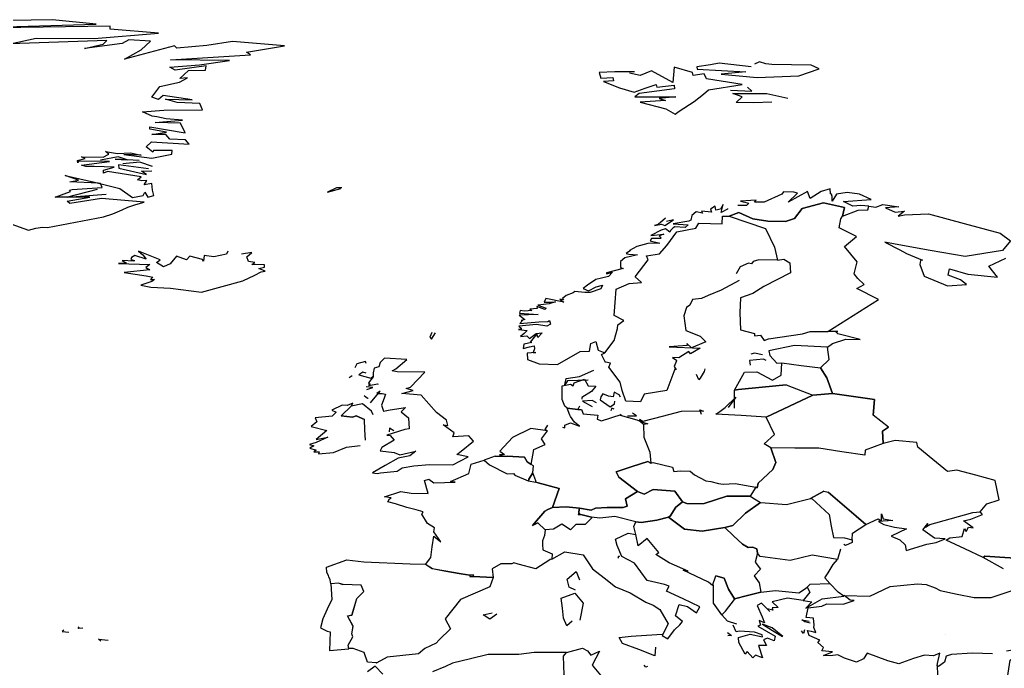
# Model space of a CAD drawing. Extents: x -180 to 180, y -90 to 84.
# Drawn here: x -31.7 to 40.9, y 35.7 to 83.5 of the extents above; entities that cross this region are included whole.
import ezdxf

# ---------------------------------------------------------------- set-up
doc = ezdxf.new("R2010")
doc.units = 0
doc.layers.add('Egypt', color=7, linetype='CONTINUOUS')

msp = doc.modelspace()

# ---------------------------------------------------------------- linework, layer by layer
at = {"layer": 'Egypt', "color": 7}
for points in [[(-33.566669, 82.983337), (-26.033331, 83.199997), (-29.25, 83.53334), (-38.73333, 83.383339)], [(-32.299999, 68.5), (-31.01667, 68.03334), (-30.466669, 68.166672), (-29.983339, 68.25), (-29.616671, 68.233337), (-27.549999, 68.616669), (-25.483339, 69), (-24.799999, 69.233337), (-24.1, 69.53334), (-23.683331, 69.716667), (-23.1, 69.916672), (-22.5, 70.100014), (-25.633329, 70.350014), (-27.966669, 70), (-28.16667, 70.150002), (-26.5, 70.466667), (-29.049999, 70.466667), (-27.91667, 70.866669), (-27.983339, 70.983337), (-27.799999, 71.03334), (-25.58333, 71.166672), (-25.716669, 71.466667), (-25.883329, 71.5), (-27.966669, 71.583344), (-27.316669, 71.716667), (-28.316669, 72.050003), (-26.15, 71.566673), (-24.283331, 71.083344), (-23.35, 70.433327), (-22.566669, 70.583344), (-22.433331, 70.833344), (-22.216669, 70.449997), (-21.783331, 70.583344), (-21.883329, 70.966667), (-21.933331, 71.466667), (-22.5, 71.366669), (-22.299999, 71.683327), (-22.66667, 71.650002), (-22.98333, 71.733337), (-22.716669, 71.949997), (-25.200001, 72.350014), (-25.483339, 72.233337), (-25.483339, 72.433327), (-24.700001, 72.666672), (-26.183331, 72.716667), (-26.783331, 72.716667), (-27.1, 72.816673), (-25.049999, 73.083344), (-27.316669, 73.100014), (-27.366671, 72.983337), (-27.4, 73.150002), (-26.83333, 73.300003), (-27.116671, 73.433327), (-25.5, 73.400002), (-25.08333, 73.616669), (-25.35, 73.816673), (-24.466669, 73.666672), (-23.5, 73.733337), (-22.700001, 73.550003), (-23.983339, 73.600014), (-21.933331, 73.333344), (-20.450001, 73.633339), (-20.41667, 73.900002), (-21.799999, 73.900002), (-21.85, 73.76667), (-22.33333, 74.166672), (-21.950001, 74.53334), (-19.183331, 74.350014), (-19.450001, 74.683327), (-20.6, 74.733337), (-20.9, 75.066673), (-21.933331, 75.083344), (-20.85, 75.250008), (-22.08333, 75.466667), (-22.08333, 75.650002), (-19.466669, 75.199997), (-19.816669, 75.916672), (-21.683331, 75.966667), (-19.66667, 76.133339), (-20.866671, 76.216667), (-21.549999, 76.383339), (-21.9, 76.433327), (-22.616671, 76.750008), (-21.033331, 76.866669), (-18.183331, 76.883339), (-18.4, 77.350014), (-20.066669, 77.433327), (-20.91667, 77.666672), (-18.950001, 77.633339), (-21.08333, 77.949997), (-21.433331, 77.650002), (-21.91667, 77.833344), (-21.33333, 78.616669), (-19.9, 78.933327), (-19.299999, 79.250008), (-19.866659, 79.199997), (-19.23333, 79.78334), (-17.98333, 79.816673), (-17.933331, 80.133339), (-20.216669, 79.816673), (-20.6, 80.03334), (-18.41667, 80.216667), (-16.216669, 80.53334), (-20.549999, 80.583344), (-14.65, 80.949997), (-14.95, 81.133339), (-12.15, 81.600014), (-15.98333, 81.916672), (-17.883329, 81.633339), (-20.08333, 81.433327), (-20.25, 81.616669), (-23.950001, 80.633339), (-22.716669, 81.300003), (-22.033331, 81.949997), (-23.616671, 82.050003), (-24.1, 81.76667), (-26.883329, 81.416672), (-25.5, 81.733337), (-25.233339, 82.000008), (-32.349998, 81.750008), (-30.450001, 82.183327), (-26.16667, 82.150002), (-21.433331, 82.550003), (-25, 82.833344), (-24.983339, 83.066673), (-34.883339, 82.900002)], [(13.63333, 79.699997), (12.16667, 79.699997), (11.01667, 79.650002), (11.13333, 79.233337), (12.03333, 79.28334), (12.08333, 79.01667), (11.33333, 78.966667), (12.51667, 78.500008), (13.6, 78.199997), (14.4, 78.483337), (15.21667, 78.76667), (15.26667, 78.566673), (16.549999, 78.716667), (16.566669, 78.433327), (13.96667, 78.083344), (13.65, 77.850014), (16.66667, 77.850014), (15.45, 77.733337), (15.91667, 77.566673), (14.05, 77.449997), (15.93333, 76.966667), (16.616659, 76.566673), (16.91667, 76.78334), (18.01667, 77.500008), (18.700001, 78.03334), (19.066669, 78.366669), (21.549999, 78.76667), (18.91667, 79.166672), (18.75, 79.53334), (17.933331, 79.416672), (17.883329, 79.650002), (16.549999, 80.03334), (16.450001, 78.900002), (14.86667, 79.76667), (14.05, 79.416672), (13.26667, 79.600014)], [(22.216669, 80.050003), (19.85, 80.333344), (19.216669, 80.199997), (18.216669, 80.050003), (18.23333, 79.883339), (21.83333, 79.699997), (20, 79.51667), (22.66667, 79.28334), (25.716669, 79.400002), (27.233339, 79.900002), (26.633329, 80.183327), (23.733339, 80.233337), (23.299999, 80.28334), (22.83333, 80.416672), (22.450001, 80.26667)], [(20.683331, 78.350014), (22.26667, 78.26667), (21.950001, 78.566673)], [(23.75, 77.449997), (22.4, 77.416672), (21.116671, 77.433327), (21.549999, 77.850014), (20.866671, 78.083344), (23.366671, 78.100014), (24.91667, 77.750008)], [(-22.866671, 73.150002), (-24.633329, 73.26667), (-23.733339, 73.216667), (-24.41667, 73.416672), (-25.716669, 73.183327)], [(-22.16667, 72.53334), (-24.383329, 72.850014), (-24.366671, 72.600014), (-22.316669, 72.116669), (-22.683331, 72.366669), (-21.933331, 72.400002)], [(-21.866671, 72.716667), (-22.799999, 73.03334), (-24.066669, 72.916672)], [(-7.933333, 71.133339), (-8.333332, 71.133339), (-8.983333, 70.816673), (-8, 71.100014)], [(-25.950001, 71.01667), (-28.133329, 70.449997), (-25.283331, 70.683327)], [(20.48333, 69.633339), (20.48333, 69.583344), (20, 69.316673), (20.15, 69.916672), (19.966669, 69.583344), (19.616659, 69.5), (19.566669, 69.800003), (19.23333, 69.566673), (19.299999, 69.350014), (18.566669, 69.433327), (18.633329, 69.28334), (18.16667, 69.383339), (17.85, 69.116669), (17.783331, 68.75), (17.616659, 68.683327), (16.466669, 68.5), (17.58333, 68.416672), (17.35, 68.233337), (16.58333, 68.26667), (16.466669, 68.199997), (16.26667, 68), (16.216669, 67.883339), (15.91667, 68.133339), (15.6, 68.03334), (14.81667, 67.633339), (15.78333, 67.733337), (15.43333, 67.616669), (15.58333, 67.449997), (15.53333, 67.400002), (14.88333, 67.416672), (14.76667, 67.233337), (15.5, 67.066673), (14.6, 67.03334), (13.8, 66.816673), (13.26667, 66.53334), (13.33333, 66.53334), (13.01667, 66.316673), (13.21667, 66.26667), (13.85, 66.216667), (12.91667, 65.983337), (12.58333, 65.716667), (12.6, 65.466667), (12.6, 65.26667), (12.78333, 65.199997), (11.56667, 64.883339), (11.55, 64.816673), (12, 64.933327), (11.71667, 64.600014), (11.18333, 64.483337), (10.78333, 64.400002), (10.15, 63.966671), (9.849999, 63.716671), (10.23333, 63.549999), (10.8, 63.849998), (11.26667, 63.966671), (11.15, 63.700001), (10.36667, 63.433338), (9.966666, 63.433338), (9.233333, 63.51667), (9.116666, 63.416672), (8.599999, 63.200001), (8.316667, 63), (8.4, 62.883339), (8.133333, 62.950001), (8.416665, 62.716671), (7.099999, 62.983341), (6.966667, 62.716671), (7.416666, 62.716671), (7.799999, 62.733341), (7.349999, 62.599998), (6.5, 62.5), (7.116666, 62.26667), (7.016665, 62.183338), (6.433333, 62.400002), (6.45, 62.25), (5.916666, 62.200001), (6.049999, 62.099998), (5.533332, 62.066669), (5.2, 62.099998), (5.15, 61.900002), (6.533332, 61.816669), (5.133333, 61.75), (5.549999, 61.450001), (5.266665, 61.366669), (5.366666, 61.366669), (5.166666, 61.150002), (6.583332, 61.26667), (7.233333, 61.28334), (7.366666, 61.366669), (7.433333, 61.099998), (7.166666, 60.950001), (6.4, 61.066669), (5.099999, 60.950001), (5.283332, 60.799999), (5.283332, 60.716671), (5.083332, 60.700001), (5.716667, 60.633339), (5.5, 60.41666), (5.216667, 60.200001), (5.7, 60.233341), (5.883333, 60.03334), (6.383333, 60.41666), (6.816666, 60.466671), (6.5, 60.116669), (6.433333, 60.383339), (5.933333, 59.78334), (6.066666, 59.75), (5.483333, 59.616669), (5.416666, 59.299999), (5.883333, 59.41666), (6.233333, 59.5), (6.25, 59.28334), (6.15, 59), (6.366666, 59.01667), (5.716667, 58.966671), (5.75, 58.483341), (6.599999, 58.16666), (7.95, 58.116669), (9.616666, 59.08334), (10.31667, 59.116669), (10.41667, 59.66666), (10.76667, 59.83334), (10.95, 59.183338), (11.43333, 58.983341), (12.13333, 59.883339), (12.36667, 60.78334), (12.4, 61.049999), (12.85, 61.366669), (12.11667, 61.733341), (12.2, 62.700001), (12.28333, 63.666672), (13.23333, 64.100014), (14.15, 64.166672), (13.66667, 64.583344), (14.63333, 65.833344), (14.5, 66.133339), (15.46667, 66.28334), (16.01667, 66.883339), (16.73333, 67.900002), (18.15, 68.166672), (18.35, 68.53334), (20.08333, 68.5), (20.1, 69.050003), (20.6, 69.050003), (21.316669, 69.333344), (22.35, 68.850014), (23.450001, 68.683327), (24.75, 68.666672), (25.41667, 68.883339), (25.983339, 69.633339), (27.533331, 70.03334), (29.1, 69.699997), (28.950001, 69.050003), (30.1, 69.5), (30.799999, 69.53334), (30.883329, 69.800003), (30.283331, 69.833344), (29.700001, 69.78334), (29.01667, 70.133339), (31.066669, 70.28334), (30.200001, 70.666672), (29.283331, 70.800003), (28.5, 70.666672), (28.183331, 70.150002), (28.183331, 70.5), (28.133329, 70.666672), (28.066669, 70.699997), (28.033331, 71.066673), (27.383329, 70.866669), (26.549999, 70.350014), (26.366671, 70.866669), (24.933331, 70.100014), (25.633329, 70.75), (25.35, 70.816673), (24.6, 70.850014), (24.483339, 70.666672), (23.183331, 70.083344), (22.450001, 70.083344), (22.58333, 70.233337), (21.433331, 70.150002), (22.049999, 70.01667), (21.883329, 69.833344), (21.23333, 69.850014)], [(30.08333, 64.466667), (29.799999, 64.800003), (30.01667, 65.683327), (29.1, 66.833344), (29.983339, 67.566673), (28.700001, 68.199997), (28.816669, 68.850014), (28.950001, 69.050003), (29.1, 69.699997), (27.533331, 70.03334), (25.983339, 69.633339), (25.41667, 68.883339), (24.75, 68.666672), (23.450001, 68.683327), (22.35, 68.850014), (21.316669, 69.333344), (20.6, 69.050003), (23.283331, 68.150002), (23.933331, 66.78334), (24.16667, 65.816673), (24.633329, 65.883339), (25.066669, 65.616669), (25.116671, 64.883339), (23.15, 63.883339), (22.35, 63.349998), (21.433331, 63.049999), (21.383329, 61.933338), (21.433331, 60.683338), (22.466669, 60.400002), (22.450001, 60.25), (22.9, 60.299999), (23.16667, 59.883339), (23.483339, 60.01667), (26, 60.383339), (26.566669, 60.549999), (27.866671, 60.566669), (28.795839, 61.154171), (29.725, 61.741669), (30.654169, 62.32917), (31.58334, 62.916672), (30, 63.733341), (30.549999, 64.01667)], [(41.64875, 43.865101), (40.53635, 43.930439), (39.423939, 43.995781), (39.299999, 43.91666), (37.941669, 44.549999), (36.58334, 45.183331), (36.849998, 45.366669), (37.75, 45.450001), (37.933331, 46.03334), (38.049999, 45.816669), (38.23333, 46.133339), (38.566669, 46.099998), (37.849998, 46.616669), (38.383339, 46.733341), (39.26667, 47.08334), (39.08334, 47.28334), (39.584862, 47.857632), (40.48307, 48.161861), (40.190262, 49.587231), (38.775459, 49.966061), (37.360661, 50.344879), (36.66943, 50.234119), (35.585579, 51.132462), (34.501732, 52.030811), (34.416142, 52.384201), (32.81921, 52.52417), (31.936159, 52.31356), (31.89086, 53.219082), (32.321609, 53.508148), (31.21277, 54.405312), (31.291849, 55.559158), (29.74995, 55.776031), (28.20804, 55.992908), (27.7869, 57.151211), (27.3241, 57.870369), (27.958281, 58.487411), (27.85, 59.400002), (28.216669, 59.683338), (29.200001, 60), (30.25, 59.966671), (28.6, 60.383339), (28.433331, 60.566669), (28.6, 60.566669), (27.866671, 60.566669), (28.795839, 61.154171), (29.725, 61.741669), (30.654169, 62.32917), (31.58334, 62.916672), (30, 63.733341), (30.549999, 64.01667), (30.08333, 64.466667), (29.799999, 64.800003), (30.01667, 65.683327), (29.1, 66.833344), (29.983339, 67.566673), (28.700001, 68.199997), (28.816669, 68.850014), (28.950001, 69.050003), (30.1, 69.5), (30.799999, 69.53334), (30.883329, 69.800003), (31.4, 69.716667), (31.91667, 69.916672), (33.099998, 69.75), (32.099998, 69.666672), (32.83334, 69.350014), (33.51667, 69.416672), (33.03334, 69.066673), (33.5, 69.150002), (35.26667, 69.216667), (37.916672, 68.508331), (40.566669, 67.800003), (41.316669, 67.233337), (40.716671, 66.53334), (37.966671, 66.083344), (35.39167, 66.533333), (32.816669, 66.983337), (32.066669, 67.133339), (33.16666, 66.566673), (33.650002, 66.316673), (34.83334, 65.816673), (34.683331, 65.800003), (34.633339, 65.483337), (34.966671, 64.633339), (36.683331, 63.916672), (38.08334, 64.01667), (37.633339, 64.366669), (36.716671, 64.716667), (36.83334, 65.166672), (38.16666, 64.78334), (40.349998, 64.566673), (39.716671, 65.383339), (40.966671, 65.958344)], [(21.33333, 64.316673), (20, 63.599998), (19.049999, 63.216671), (18.549999, 62.983341), (17.883329, 62.916672), (17.700001, 62.5), (17.450001, 62.316669), (17.26667, 61.716671), (17.4, 60.633339), (18.450001, 60.216671), (18.866659, 59.799999), (17.816669, 59.366669), (17.48333, 59.66666), (17.5, 59.53334), (16.183331, 59.433338), (18.466669, 59.33334), (17.75, 58.91666), (17.616659, 59.08334), (16.9, 58.616669), (16.433331, 58.633339), (16.75, 58.41666), (16.716669, 58.400002), (16.549999, 57.983341), (16.700001, 57.733341), (16.58333, 57.78334), (16.29167, 56.991669), (16, 56.200001), (14.33333, 55.933331), (14.06667, 55.383339), (12.98333, 55.433331), (12.71667, 56.216671), (12.56667, 56.83334), (11.73333, 57.933338), (11.85, 58.216671), (11.51667, 58.299999), (11.48333, 58.28334), (11.2, 58.866669), (11.43333, 58.983341), (12.13333, 59.883339), (12.36667, 60.78334), (12.4, 61.049999), (12.85, 61.366669), (12.11667, 61.733341), (12.2, 62.700001), (12.28333, 63.666672), (13.23333, 64.100014), (14.15, 64.166672), (13.66667, 64.583344), (14.63333, 65.833344), (14.5, 66.133339), (15.46667, 66.28334), (16.01667, 66.883339), (16.73333, 67.900002), (18.15, 68.166672), (18.35, 68.53334), (20.08333, 68.5), (20.1, 69.050003), (20.6, 69.050003), (23.283331, 68.150002), (23.933331, 66.78334), (24.16667, 65.816673), (22.783331, 65.850014), (22.366671, 65.716667), (22.23333, 65.550003), (22.01667, 65.600014), (21.41667, 65.316673), (21.116671, 64.816673)], [(15.9, 68.916672), (15.36667, 68.449997), (15.1, 68.366669), (15.61667, 68.466667), (15.86667, 68.366669), (16.5, 68.78334), (15.98333, 68.666672)], [(-16.316669, 66.483337), (-16.41667, 66.26667), (-17.35, 66.050003), (-18.08333, 66.150002), (-18.116659, 65.733337), (-18.200001, 65.866669), (-19.133329, 66.100014), (-19.383329, 65.833344), (-20.1, 66.116669), (-20.58333, 65.53334), (-21.066669, 65.333344), (-21.58333, 65.633339), (-21.299999, 65.833344), (-22.91667, 66.466667), (-22.58333, 66.216667), (-22.35, 65.900002), (-23.16667, 66.150002), (-23.433331, 66.01667), (-23.466669, 65.866669), (-23.200001, 65.78334), (-23.25, 65.75), (-24.1, 65.800003), (-23.799999, 65.600014), (-24.383329, 65.566673), (-22.08333, 65.5), (-22.366671, 65.26667), (-22.066669, 65.100014), (-23.966669, 64.916672), (-22.33333, 64.650002), (-21.85, 64.566673), (-22.033331, 64.400002), (-21.73333, 64.383339), (-21.933331, 64.233337), (-22.73333, 63.983341), (-22, 63.83334), (-20.549999, 63.75), (-18.26667, 63.450001), (-16.75, 63.866669), (-15.23333, 64.28334), (-14.33333, 64.699997), (-13.86667, 64.966667), (-13.58333, 65), (-14.03333, 65.199997), (-13.63333, 65.300003), (-13.63333, 65.466667), (-14.56667, 65.5), (-14.35, 65.650002), (-14.81667, 65.716667), (-14.93333, 66.050003), (-14.55, 66.383339), (-15.33333, 66.25)], [(-1.3, 60.483341), (-1.383332, 60.316669), (-1.449999, 60.150002), (-1.333333, 60), (-1.033333, 60.450001)], [(27.958281, 58.487411), (27.85, 59.400002), (25.41667, 59.53334), (23.51667, 59.133339), (23.6, 58.78334), (24.116671, 58.233341), (24.466669, 58.25), (25.89538, 58.060181), (27.3241, 57.870369)], [(23.049999, 58.849998), (22.466669, 58.966671), (22.183331, 58.883339)], [(-6.133333, 58.200001), (-6.2, 58.349998), (-6.816666, 58.183338), (-6.966667, 57.883339)], [(-5.816666, 55.299999), (-5.116666, 56.16666), (-5.349999, 55.983341), (-4.95, 55.983341), (-4.716666, 55.933331), (-4.816666, 55.650002), (-5.016665, 55.133339), (-4.866666, 54.683331), (-4.366666, 54.78334), (-3.25, 54.966671), (-3.566666, 54.650002), (-3.033332, 54.200001), (-2.966666, 53.383339), (-3.283332, 53.33334), (-4.616666, 52.91666), (-4.383333, 52.883339), (-4.066666, 52.549999), (-4.983333, 52.01667), (-5.099999, 51.76667), (-4.083332, 51.650002), (-3.649999, 51.466671), (-2.483333, 51.733341), (-2.916666, 51.400002), (-3.783332, 51.233341), (-4.733333, 50.691669), (-5.683333, 50.150002), (-5.333332, 50.08334), (-5.083332, 50.133339), (-3.866665, 50.26667), (-3.5, 50.51667), (-2.616665, 50.650002), (-1.466666, 50.76667), (0.233333, 50.733341), (1.383332, 51.316669), (0.55, 51.483341), (0.849999, 51.75), (1.766666, 52.483341), (1.433332, 52.866669), (0.233333, 52.799999), (0.333332, 53.08334), (-0.466666, 53.683331), (-0.116666, 53.633339), (-0.216665, 54.01667), (-0.966666, 54.58334), (-2.083333, 55.866669), (-3.516665, 56), (-2.683333, 56.216671), (-3.183333, 56.366669), (-2.866665, 56.450001), (-1.816665, 57.566669), (-3.85, 57.58334), (-4.233333, 57.66666), (-3.95, 57.799999), (-3.133332, 58.5), (-4.783332, 58.599998), (-5.099999, 58.26667), (-5.2, 57.950001), (-5.549999, 57.866669), (-5.616666, 57.51667), (-5.616666, 57.400002), (-5.633333, 57.216671), (-5.966667, 56.76667), (-5.833332, 56.66666), (-5.966667, 56.58334), (-5.283332, 56.700001), (-5.299999, 56.633339)], [(24.78264, 56.62764), (23.037371, 56.457191), (21.292101, 56.286739), (20.98333, 56.233341), (21.716669, 57.566669), (22.633329, 57.58334), (23.783331, 56.966671), (24.41667, 57.33334), (24.466669, 58.25), (25.89538, 58.060181), (27.3241, 57.870369), (27.7869, 57.151211), (28.20804, 55.992908), (26.76005, 55.868549)], [(23.33333, 58.433338), (23.133329, 58.51667), (22.08333, 58.41666), (22.15, 58.066669)], [(-7.177298, 57.295689), (-7.170976, 57.289371), (-7.392241, 57.150291)], [(-6.127874, 57.479019), (-6.390229, 57.55489), (-6.684194, 57.355751), (-5.786494, 57.11552), (-5.660057, 57.24828)], [(10.2, 56.983341), (8.683332, 56.933338), (8.483333, 56.633339), (8.583332, 57.099998), (9.583332, 57.233341), (10.63333, 57.716671)], [(18.799999, 57.816669), (18.76667, 57.616669), (18.450001, 57.116669), (18.35, 57), (18.183331, 57.383339)], [(9.566667, 55.049999), (9.449999, 54.816669), (8.666665, 54.91666), (8.5, 55.066669), (8.3, 55.549999), (8.3, 56.549999), (8.9, 56.683338), (9.099999, 56.549999), (9.183332, 56.76667), (9.949999, 57.049999), (10.21667, 56.549999), (10.76667, 56.53334), (10.46667, 56.133339), (9.733333, 55.683331), (9.75, 55.566669)], [(20.98333, 54.900002), (20.98333, 56.233341), (21.292101, 56.286739), (23.037371, 56.457191), (24.78264, 56.62764), (26.76005, 55.868549), (25.04669, 55.05928), (23.33333, 54.25), (21.475, 54.358341), (19.616659, 54.466671), (19.9, 54.66666), (20.299999, 54.950001), (21.08333, 55.716671), (20.533331, 54.966671)], [(-6.102585, 56.27787), (-5.641092, 56.442242), (-6.143678, 56.486488)], [(12.6, 55.716671), (12.5, 55.900002), (12.11667, 56.08334), (12.05, 55.75), (11.71667, 55.799999), (11.3, 55.966671), (11.13333, 55.75), (11.08333, 55.53334), (11.83333, 55), (12.15, 55.216671), (12.18333, 55.433331)], [(32.321609, 53.508148), (31.89086, 53.219082), (31.936159, 52.31356), (30.605989, 51.82259), (30.579081, 51.445091), (28.88386, 51.703251), (27.188629, 51.961411), (25.42765, 51.97237), (23.66667, 51.983341), (23.16667, 52.28334), (23.933331, 52.966671), (23.33333, 54.25), (25.04669, 55.05928), (26.76005, 55.868549), (28.20804, 55.992908), (29.74995, 55.776031), (31.291849, 55.559158), (31.21277, 54.405312)], [(-6.2, 52.549999), (-6.233332, 53.316669), (-6.266665, 54.08334), (-6.883333, 54.33334), (-7.15, 54.25), (-7.983333, 54.349998), (-7.25, 55.049999), (-7.133333, 55.28334), (-7.533332, 55.116669), (-7.9, 55.133339), (-8.666665, 54.76667), (-8.349999, 54.616669), (-8.65, 54.316669), (-9.9, 54.200001), (-9.766666, 53.900002), (-10.2, 53.549999), (-9.033333, 53.26667), (-9.816667, 52.599998), (-8.966666, 52.76667), (-9.833332, 52.383339), (-10.31667, 52.233341), (-10, 52.133339), (-10.3, 51.950001), (-9.833332, 51.816669), (-9.983333, 51.683331), (-9.599999, 51.683331), (-9.65, 51.549999), (-8.55, 51.650002), (-7.583332, 52.03334), (-6.583332, 52.16666)], [(-5.633333, 54.41666), (-5.75, 54.683331), (-6.416666, 55.233341), (-7.25, 55.049999), (-7.983333, 54.349998), (-7.15, 54.25), (-6.883333, 54.33334), (-6.266665, 54.08334)], [(-5.995115, 55.680462), (-6.045689, 55.62989), (-6.298562, 55.813221)], [(10.83333, 55.299999), (10.5, 55.466671), (9.783333, 55.41666), (10.51667, 55.03334)], [(8.316667, 53.51667), (8.483333, 53.466671), (8.483333, 53.650002), (8.9, 53.83334), (9.566667, 53.58334), (9.216666, 53.883339), (8.9, 54.28334), (8.866666, 54.400002), (8.666665, 54.91666), (9.449999, 54.816669), (9.716666, 54.799999), (9.849999, 54.483341), (10.93333, 54.383339), (10.88333, 54.099998), (11.2, 53.983341), (12.65, 54.450001), (12.56667, 54.383339), (13.78333, 54.049999), (14.21667, 53.866669), (14.23333, 53.933331), (14, 54.066669), (14.05, 53.933331), (14.27668, 53.700039), (14.3, 52.76667), (14.75, 51.66666), (14.83333, 50.866669), (14.6, 50.983341), (13.44167, 50.599998), (12.28333, 50.216671), (12.46667, 49.83334), (13.83333, 48.76667), (12.96667, 48.216671), (13.08333, 47.683331), (12.78333, 47.58334), (11.6, 47.58334), (10.75, 47.549999), (10.43333, 47.383339), (9.566667, 47.53334), (8.599999, 47.650002), (7.583332, 47.58334), (8.083332, 48.983341), (6.533332, 49.400002), (6.366666, 49.466671), (6.366666, 49.549999), (6.133333, 50.133339), (6.183333, 50.650002), (6.016665, 50.75), (6.2, 51.866669), (7.049999, 52.233341), (6.783332, 52.650002), (7.216667, 53.25), (7.049999, 53.33334), (7.233333, 53.66666)], [(12.13333, 54.83334), (11.95, 54.91666), (11.88333, 54.716671)], [(13.11667, 54.33334), (13.76667, 54.33334), (13.46667, 54.549999)], [(18.566669, 54.450001), (18.433331, 54.78334), (18.700001, 54.700001), (17.066669, 54.66666), (15.65, 54.299999), (14.23333, 53.933331), (14.21667, 53.866669), (14.61667, 53.76667), (14.27668, 53.700039), (14.3, 52.76667), (14.75, 51.66666), (14.83333, 50.866669), (15, 50.91666), (16.41667, 50.566669), (16.51667, 50.233341), (17.01667, 50.28334), (17.73333, 50.26667), (18.049999, 50), (18.866659, 49.549999), (19.25, 49.51667), (19.799999, 49.349998), (20.15, 49.316669), (21.033331, 49.366669), (22.549999, 49.08334), (22.65, 49.049999), (22.73333, 49.383339), (23.816669, 50.400002), (24.033331, 50.900002), (23.66667, 51.983341), (23.16667, 52.28334), (23.933331, 52.966671), (23.33333, 54.25), (21.475, 54.358341), (19.616659, 54.466671)], [(-4.101388, 53.24778), (-4.41611, 53.424999), (-4.454722, 53.16917)], [(6.2, 51.866669), (7.049999, 52.233341), (6.783332, 52.650002), (7.216667, 53.25), (5.983333, 53.400002), (4.65, 52.75), (3.716666, 51.733341), (4.049999, 51.5), (3.683333, 51.466671), (4.116666, 51.349998), (3.366665, 51.366669), (4.233333, 51.366669), (5.516665, 51.299999), (5.716667, 50.966671), (6.016665, 50.75)], [(32.81921, 52.52417), (31.936159, 52.31356), (30.605989, 51.82259), (30.579081, 51.445091), (28.88386, 51.703251), (27.188629, 51.961411), (25.42765, 51.97237), (23.66667, 51.983341), (24.033331, 50.900002), (23.816669, 50.400002), (22.73333, 49.383339), (22.65, 49.049999), (22.549999, 49.08334), (22.15, 48.41666), (22.9, 47.950001), (22.933331, 47.966671), (24.816669, 47.816669), (26.58333, 48.25), (27.570271, 48.80117), (27.87759, 48.709148), (28.57069, 48.119362), (29.2638, 47.529579), (29.9569, 46.939789), (30.65, 46.349998), (31.566669, 46.76667), (31.816669, 46.616669), (31.816669, 47.116669), (31.933331, 46.76667), (32.650002, 46.633339), (31.58334, 46.549999), (31.983339, 46.349998), (32.76667, 46.133339), (33.650002, 46.01667), (32.53334, 45.466671), (33.16666, 45.200001), (33.549999, 44.83334), (33.633339, 44.433331), (35.150002, 44.883339), (35.83334, 45), (36.5, 45.28334), (35.716671, 45.33334), (34.866669, 45.933331), (35.216671, 46.400002), (35.049999, 46.133339), (35.366669, 46.349998), (36.866669, 46.76667), (38.549999, 47.216671), (39.08334, 47.28334), (39.584862, 47.857632), (40.48307, 48.161861), (40.190262, 49.587231), (38.775459, 49.966061), (37.360661, 50.344879), (36.66943, 50.234119), (35.585579, 51.132462), (34.501732, 52.030811), (34.416142, 52.384201)], [(7.549999, 44.16666), (7.533332, 43.78334), (7.433298, 43.750038), (7.416799, 43.766762), (7.383322, 43.749939), (7.383333, 43.733341), (6.366666, 43.08334), (5.066666, 43.41666), (4.733333, 43.51667), (4.599999, 43.433331), (3.766665, 43.450001), (3.149999, 43.08334), (3.216666, 42.433331), (1.75, 42.5), (1.784598, 42.616539), (1.483333, 42.599998), (0.716666, 42.716671), (-0.275, 42.900002), (-1.266666, 43.08334), (-1.766666, 43.400002), (-1.383332, 43.900002), (-1.266666, 44.691669), (-1.149999, 45.483341), (-0.65, 45.049999), (-1.149999, 45.799999), (-1.1, 46.099998), (-1.633332, 46.41666), (-2.049999, 47.099998), (-1.949999, 47.26667), (-2.466666, 47.41666), (-3.133332, 47.58334), (-3.983333, 47.866669), (-4.533332, 48.01667), (-4.433333, 48.233341), (-4.299999, 48.299999), (-4.783332, 48.366669), (-3.583333, 48.76667), (-2.816666, 48.650002), (-1.583333, 48.633339), (-1.833333, 49.58334), (-1.516666, 49.66666), (-1.166665, 49.400002), (0.416665, 49.450001), (0.083333, 49.51667), (1.433332, 50.099998), (1.6, 50.78334), (2.549999, 51.08334), (2.933333, 50.733341), (4.233333, 50.066669), (4.7, 50.08334), (4.799999, 49.983341), (5.783332, 49.549999), (5.799999, 49.549999), (6.366666, 49.466671), (6.533332, 49.400002), (8.083332, 48.983341), (7.583332, 47.58334), (7.233333, 47.433331), (7.016665, 47.316669), (6.116666, 46.26667), (6.5, 46.450001), (7.033332, 45.933331), (7, 45.51667), (6.849999, 45.133339), (6.849999, 44.866669), (6.866666, 44.483341)], [(3.366665, 51.366669), (2.549999, 51.08334), (2.933333, 50.733341), (4.233333, 50.066669), (4.7, 50.08334), (4.799999, 49.983341), (5.783332, 49.549999), (5.816666, 49.549999), (5.849999, 49.683331), (6.133333, 50.133339), (6.183333, 50.650002), (6.016665, 50.75), (5.716667, 50.966671), (5.516665, 51.299999), (4.233333, 51.366669)], [(17.466669, 47.883339), (17.16667, 48.01667), (16.6, 48.78334), (15, 48.91666), (14.33333, 48.566669), (13.83333, 48.76667), (12.46667, 49.83334), (12.28333, 50.216671), (13.44167, 50.599998), (14.6, 50.983341), (14.83333, 50.866669), (15, 50.91666), (16.41667, 50.566669), (16.51667, 50.233341), (17.01667, 50.28334), (17.73333, 50.26667), (18.049999, 50), (18.866659, 49.549999), (19.25, 49.51667), (19.799999, 49.349998), (20.15, 49.316669), (21.033331, 49.366669), (22.549999, 49.08334), (22.15, 48.41666), (20.433331, 48.433331), (18.76667, 47.883339)], [(6.133333, 50.133339), (5.849999, 49.683331), (5.816666, 49.549999), (5.799999, 49.549999), (6.366666, 49.466671), (6.366666, 49.549999)], [(12.16667, 46.933331), (11.06667, 46.816669), (10.46667, 46.866669), (10.46667, 46.883339), (9.683332, 47.066669), (9.599999, 47.066669), (9.533333, 47.26667), (9.566667, 47.53334), (10.43333, 47.383339), (10.75, 47.549999), (11.6, 47.58334), (12.78333, 47.58334), (13.08333, 47.683331), (12.96667, 48.216671), (13.83333, 48.76667), (14.33333, 48.566669), (15, 48.91666), (16.6, 48.78334), (17.16667, 48.01667), (16.76667, 47.683331), (16.66667, 47.616669), (16.25, 46.950001), (16.116659, 46.866669), (15.26667, 46.650002), (14.11667, 46.483341), (13.71667, 46.53334)], [(27.570271, 48.80117), (26.58333, 48.25), (26.683331, 48.25), (27.316669, 47.65834), (27.950001, 47.066669), (28.116671, 46.224998), (28.283331, 45.383339), (29.08333, 45.366669), (29.66667, 45.216671), (29.683331, 45.700001), (30.65, 46.349998), (29.9569, 46.939789), (29.2638, 47.529579), (28.57069, 48.119362), (27.87759, 48.709148)], [(22.9, 47.950001), (21.799999, 47.16666), (20.866671, 46.26667), (20.26667, 46.116669), (18.616659, 45.849998), (17.299999, 45.983341), (16.116659, 46.866669), (16.25, 46.950001), (16.66667, 47.616669), (16.76667, 47.683331), (17.16667, 48.01667), (17.466669, 47.883339), (18.76667, 47.883339), (20.433331, 48.433331), (22.15, 48.41666)], [(28.799999, 44.51667), (28.58333, 43.75), (26.700001, 44.08334), (25.08333, 43.683331), (23.98333, 43.83334), (22.883329, 43.983341), (22.683331, 44.233341), (22.633329, 44.549999), (22.316669, 44.66666), (22, 44.633339), (21.566669, 44.900002), (20.91667, 45.508339), (20.26667, 46.116669), (20.866671, 46.26667), (21.799999, 47.16666), (22.9, 47.950001), (22.933331, 47.966671), (24.816669, 47.816669), (26.58333, 48.25), (26.683331, 48.25), (27.316669, 47.65834), (27.950001, 47.066669), (28.116671, 46.224998), (28.283331, 45.383339), (29.08333, 45.366669), (29.66667, 45.216671), (29.65, 45), (29.16667, 44.78334), (29.049999, 44.866669)], [(10.25, 46.616669), (10, 46.349998), (9.3, 46.349998), (8.9, 45.950001), (8.266666, 46.366669), (7.65, 45.983341), (7.033332, 45.933331), (6.5, 46.450001), (6.116666, 46.26667), (7.016665, 47.316669), (7.233333, 47.433331), (7.583332, 47.58334), (8.599999, 47.650002), (9.566667, 47.53334), (9.533333, 47.26667), (9.466666, 47.066669), (9.683332, 47.066669), (10.46667, 46.883339), (10.46667, 46.816669)], [(9.533333, 47.26667), (9.466666, 47.066669), (9.599999, 47.066669)], [(13.71667, 46.53334), (12.16667, 46.933331), (11.06667, 46.816669), (10.46667, 46.866669), (10.46667, 46.816669), (10.25, 46.616669), (10, 46.349998), (9.3, 46.349998), (8.9, 45.950001), (8.266666, 46.366669), (7.65, 45.983341), (7.033332, 45.933331), (7, 45.51667), (6.849999, 45.133339), (6.849999, 44.866669), (6.866666, 44.483341), (7.549999, 44.16666), (7.533332, 43.78334), (8.5, 44.316669), (9.833332, 44.099998), (10.53333, 43.066669), (11.38333, 42.400002), (12.23333, 41.733341), (13.3, 41.299999), (14.45, 40.616669), (15, 40.400002), (15.5, 40.066669), (16.1, 39.01667), (15.65, 38.150002), (16.066669, 37.91666), (16.566669, 38.566669), (16.966669, 38.933331), (17.15, 39.200001), (16.633329, 39.616669), (16.91667, 40.450001), (17.51667, 40.299999), (18.200001, 39.83334), (18.433331, 40.28334), (17.20833, 40.85833), (15.98333, 41.433331), (16.183331, 41.78334), (15.83333, 41.91666), (14.56667, 42.216671), (14.1, 42.85833), (13.63333, 43.5), (12.68333, 43.983341), (12.35, 44.799999), (12.21667, 45.26667), (13.15, 45.700001), (13.71667, 45.599998), (13.56667, 46.183331)], [(19.366659, 41.849998), (19.08333, 42.099998), (18.15, 42.541672), (17.216669, 42.983341), (17.566669, 42.900002), (16.183331, 43.51667), (15.2, 44.133339), (15.41667, 44.26667), (14.56667, 45.299999), (13.9, 44.76667), (13.71667, 45.599998), (13.56667, 46.183331), (13.71667, 46.53334), (14.11667, 46.483341), (15.26667, 46.650002), (16.116659, 46.866669), (17.299999, 45.983341), (18.616659, 45.849998), (20.26667, 46.116669), (20.91667, 45.508339), (21.566669, 44.900002), (22, 44.633339), (22.316669, 44.66666), (22.633329, 44.549999), (22.683331, 44.233341), (22.5, 43.566669), (22.9, 43.049999), (22.433331, 42.566669), (22.816669, 42.03334), (22.933331, 41.349998), (21.95833, 41.099998), (20.98333, 40.849998), (20.549999, 41.58334), (20.23333, 42.383339), (19.616659, 42.549999)], [(-6.513952, 41.872662), (-7.830619, 41.905991), (-8.180619, 42.022659), (-8.747287, 41.97266), (-8.78062, 42.255989), (-8.897287, 42.47266), (-8.913952, 42.589321), (-9.047287, 42.78933), (-9.063954, 43.20599), (-7.563953, 43.73933), (-6.313953, 43.589321), (-5.176454, 43.543491), (-4.038954, 43.497662), (-2.901455, 43.45182), (-1.763955, 43.405991), (-1.263955, 43.089321), (-0.272289, 42.905991), (0.719377, 42.72266), (1.486044, 42.605991), (1.5, 42.51667), (1.75271, 42.505989), (3.219376, 42.43932), (2.969376, 41.73933), (1.886044, 41.272659), (0.802711, 40.805988), (0.236045, 40.09766), (-0.330621, 39.389332), (0.069377, 38.639332), (-0.763954, 37.839321), (-0.980622, 37.589321), (-1.813954, 37.20599), (-2.28062, 36.805988), (-3.438954, 36.689331), (-4.597287, 36.572659), (-5.363954, 36.155991), (-5.380621, 36.155991), (-6.047287, 36.189331), (-6.297286, 36.905991), (-7.097286, 37.20599), (-7.413953, 37.189331), (-7.463954, 37.45599), (-7.113953, 38.055988), (-7.197287, 38.28933), (-7.097286, 38.839321), (-7.513952, 39.605999), (-7.18062, 39.672661), (-6.830619, 40.88932), (-6.313953, 41.405991)], [(7.433333, 43.75), (7.416666, 43.76667), (7.383333, 43.75), (7.383333, 43.733341)], [(12.51667, 43.950001), (12.51667, 43.983341), (12.45, 43.983341), (12.41667, 43.950001), (12.4, 43.91666), (12.46667, 43.900002)], [(22.883329, 43.983341), (22.683331, 44.233341), (22.5, 43.566669), (22.9, 43.049999), (22.433331, 42.566669), (22.816669, 42.03334), (22.933331, 41.349998), (24.01667, 41.466671), (25.716669, 41.299999), (26.15, 41.566669), (26.35, 41.716671), (26.566669, 41.933331), (28.01667, 41.983341), (27.65, 42.41666), (27.9, 42.78334), (28.25, 43.400002), (28.58333, 43.75), (26.700001, 44.08334), (25.08333, 43.683331), (23.98333, 43.83334)], [(40.799999, 43.08334), (39.299999, 43.91666), (39.423939, 43.995781), (40.53635, 43.930439), (41.64875, 43.865101), (43.036011, 43.378948), (44.42326, 42.892799), (45.81052, 42.406651), (47.197769, 41.920509), (46.704079, 41.42979), (45.784321, 41.556622), (44.30883, 41.569981), (42.83334, 41.58334), (41.51667, 41.5), (41.633339, 42.26667)], [(9.266666, 41.5), (8.816667, 41.716671), (8.666665, 42.299999), (9.333332, 42.866669), (9.566667, 42.26667)], [(1.783333, 42.616669), (1.483333, 42.599998), (1.5, 42.51667), (1.75, 42.5)], [(20.33333, 39.950001), (20.066669, 39.683331), (19.450001, 40.53334), (19.433331, 41.866669), (19.366659, 41.849998), (19.616659, 42.549999), (20.23333, 42.383339), (20.549999, 41.58334), (20.98333, 40.849998), (20.98333, 40.799999)], [(-7.833332, 41.900002), (-8.183332, 42.01667), (-8.75, 41.966671), (-8.666665, 40.799999), (-8.999999, 40.091671), (-9.333332, 39.383339), (-9.5, 38.716671), (-9, 38.466671), (-8.8, 38.433331), (-8.849999, 37.049999), (-7.416666, 37.183331), (-7.466667, 37.450001), (-7.116666, 38.049999), (-7.2, 38.28334), (-7.099999, 38.83334), (-7.516665, 39.599998), (-7.183333, 39.66666), (-6.833332, 40.883339), (-6.316666, 41.400002), (-6.516665, 41.866669)], [(21.16667, 38.98333), (20.48333, 39.216671), (20.066669, 39.683331), (20.33333, 39.950001), (20.98333, 40.799999), (20.98333, 40.849998), (21.95833, 41.099998), (22.933331, 41.349998), (24.01667, 41.466671), (25.716669, 41.299999), (26.15, 41.566669), (26.35, 41.716671), (26.533331, 41.349998), (26.049999, 40.73333), (24.883329, 40.91666), (23.76667, 40.633339), (24.216669, 40.216671), (23.76667, 40.200001), (23.816669, 40.01667), (23.4, 40.133339), (23.6, 39.91666), (22.98333, 40.53334), (22.66667, 40.366669), (23.01667, 39.53334), (23.200001, 39.099998), (22.816669, 39.26667), (22.9, 38.91666), (22.700001, 38.849998), (23.983339, 38.099998), (23.9, 37.76667), (23.41667, 37.966671), (23.116671, 37.849998), (23.35, 37.41666), (22.76667, 37.41666), (23.049999, 36.51667), (22.533331, 36.716671), (22.35, 36.51667), (21.933331, 36.98333), (21.76667, 36.78334), (21.316669, 37.650002), (21.283331, 38.01667), (22.133329, 38.25), (23.049999, 38.049999), (23.033331, 38.216671), (22.466669, 38.41666), (21.366671, 38.466671), (21.1, 38.433331), (20.9, 38.91666)], [(26.566669, 41.933331), (26.35, 41.716671), (26.533331, 41.349998), (26.049999, 40.73333), (26.683331, 40.633339), (26.25, 40.183331), (27.450001, 40.849998), (29.033331, 41.049999), (28.633329, 41.349998), (28.01667, 41.983341)], [(40, 36.816669), (38.51667, 36.849998), (36.98333, 36.75), (36.58334, 36.633339), (36.466671, 36.200001), (36.01667, 35.883339), (35.91666, 35.933331), (35.950001, 36.099998), (36.116669, 36.866669), (35.650002, 36.66666), (34.98333, 36.716671), (34.16666, 36.466671), (33.08334, 36.066669), (32.28334, 36.28334), (30.75, 36.849998), (30.5, 36.433331), (29.983339, 36.200001), (29.1, 36.48333), (28.6, 36.73333), (28.066669, 36.66666), (27.549999, 36.683331), (28.200001, 36.950001), (27.41667, 37.03334), (27.549999, 37.26667), (27.133329, 37.633339), (27.26667, 37.816669), (26.483339, 38.16666), (26.366671, 38.51667), (26.633329, 38.466671), (26.983339, 38.383339), (26.83333, 38.75), (26.85, 38.91666), (26.799999, 39.433331), (26.26667, 39.48333), (26.41667, 40.200001), (27.433331, 40.316669), (27.783331, 40.5), (29, 40.466671), (29.799999, 40.73333), (29.51667, 40.76667), (29.066669, 41.116669), (30.966669, 41.066669), (32.450001, 41.76667), (33.45834, 41.866669), (34.466671, 41.966671), (35.099998, 41.91666), (35.76667, 41.66666), (36.133339, 41.466671), (37.383339, 41.216671), (38.633339, 40.966671), (39.883339, 40.950001), (41.51667, 41.5)], [(9.033333, 39.216671), (8.65, 38.883339), (8.4, 39.433331), (8.316667, 40.166672), (8.233333, 40.900002), (9.233333, 41.26667), (9.833332, 40.53334), (9.599999, 39.28334)], [(3.486043, 39.72266), (2.969376, 39.372662), (2.469376, 39.672661), (3.136042, 39.839321)], [(26.559191, 39.079311), (26.160919, 39.177299), (25.936489, 39.31638), (26.489651, 39.215229)], [(-28.4, 38.549999), (-28.533331, 38.450001), (-28.033331, 38.400002)], [(-27.01667, 38.700001), (-27.35, 38.683331), (-27.283331, 38.799999)], [(24.53937, 38.09626), (23.768101, 38.734772), (23.047409, 38.98764), (23.78549, 38.53405), (24.52356, 38.08046)], [(26.148279, 38.57988), (26.072411, 38.30172), (25.93017, 38.491379)], [(-25.683331, 37.73333), (-25.85, 37.900002), (-25.133329, 37.816669)], [(15.16667, 37.299999), (15.13333, 36.66666), (13.94167, 37.116669), (12.75, 37.566669), (12.5, 38), (13.38333, 38.099998), (14.51667, 38.183331), (15.65, 38.26667)], [(20.480749, 38.38707), (20.76523, 38.156319), (20.506029, 38.13419)], [(36.52169, 38.25494), (36.52169, 38.25494)], [(10.08333, 30.58334), (9.533333, 30.233339), (9.291667, 31.16667), (9.05, 32.099998), (8.3, 32.83334), (7.516665, 33.78334), (7.974999, 34.525002), (8.433332, 35.26667), (8.383333, 36.633339), (8.616666, 36.900002), (9.783333, 37.23333), (10.16667, 37.03334), (10.41667, 36.716671), (11.05, 37.01667), (10.51667, 35.966671), (11.11667, 35.23333), (10.575, 34.625), (10.03333, 34.01667), (10.91667, 33.549999), (11.53333, 33.16666), (11.45, 32.366669), (10.78333, 31.89167), (10.11667, 31.41667)], [(40, 36.816669), (38.51667, 36.849998), (36.98333, 36.75), (36.58334, 36.633339), (36.466671, 36.200001), (36.01667, 35.883339), (35.91666, 35.933331), (35.966671, 34.650002), (36.549999, 34.41666), (36.33334, 33.83334), (35.616669, 33.25), (35.633339, 32.75), (36.83334, 32.316669), (37.816669, 32.849998), (38.799999, 33.383339), (39.900002, 33.900002), (41, 34.41666), (41.14167, 35.383339), (41.28334, 36.349998), (42.349998, 37.099998), (42.049999, 37.183331), (41.025002, 37)], [(8.433332, 35.26667), (8.383333, 36.633339), (8.616666, 36.900002), (7.066666, 36.91666), (6.233333, 36.91666), (5.099999, 36.76667), (3.975, 36.758339), (2.85, 36.75), (1.533333, 36.433331), (0.216665, 36.116669), (-0.299999, 35.866669), (-1.258333, 35.474998)], [(-4.916666, 35.316669), (-5.483333, 35.900002), (-6.033332, 35.48333)], [(-5.359266, 36.130959), (-5.359544, 36.126511), (-5.360099, 36.121799), (-5.36121, 36.118462), (-5.362876, 36.114849), (-5.365375, 36.112068), (-5.368709, 36.110401), (-5.372041, 36.111519), (-5.374819, 36.114021), (-5.375373, 36.11763), (-5.376485, 36.121239), (-5.376763, 36.125961), (-5.376207, 36.130409), (-5.376763, 36.134571), (-5.376207, 36.139019), (-5.376763, 36.143181), (-5.37704, 36.14735), (-5.377597, 36.150959), (-5.378708, 36.154572), (-5.380653, 36.15596), (-5.363988, 36.15596), (-5.360099, 36.152351), (-5.359821, 36.14846), (-5.359544, 36.143742), (-5.359266, 36.139568), (-5.359544, 36.13512)], [(14.57, 35.869438), (14.45555, 35.81583), (14.32944, 35.963051)]]:
    msp.add_lwpolyline(points, dxfattribs=at)

doc.saveas('drawing.dxf')
